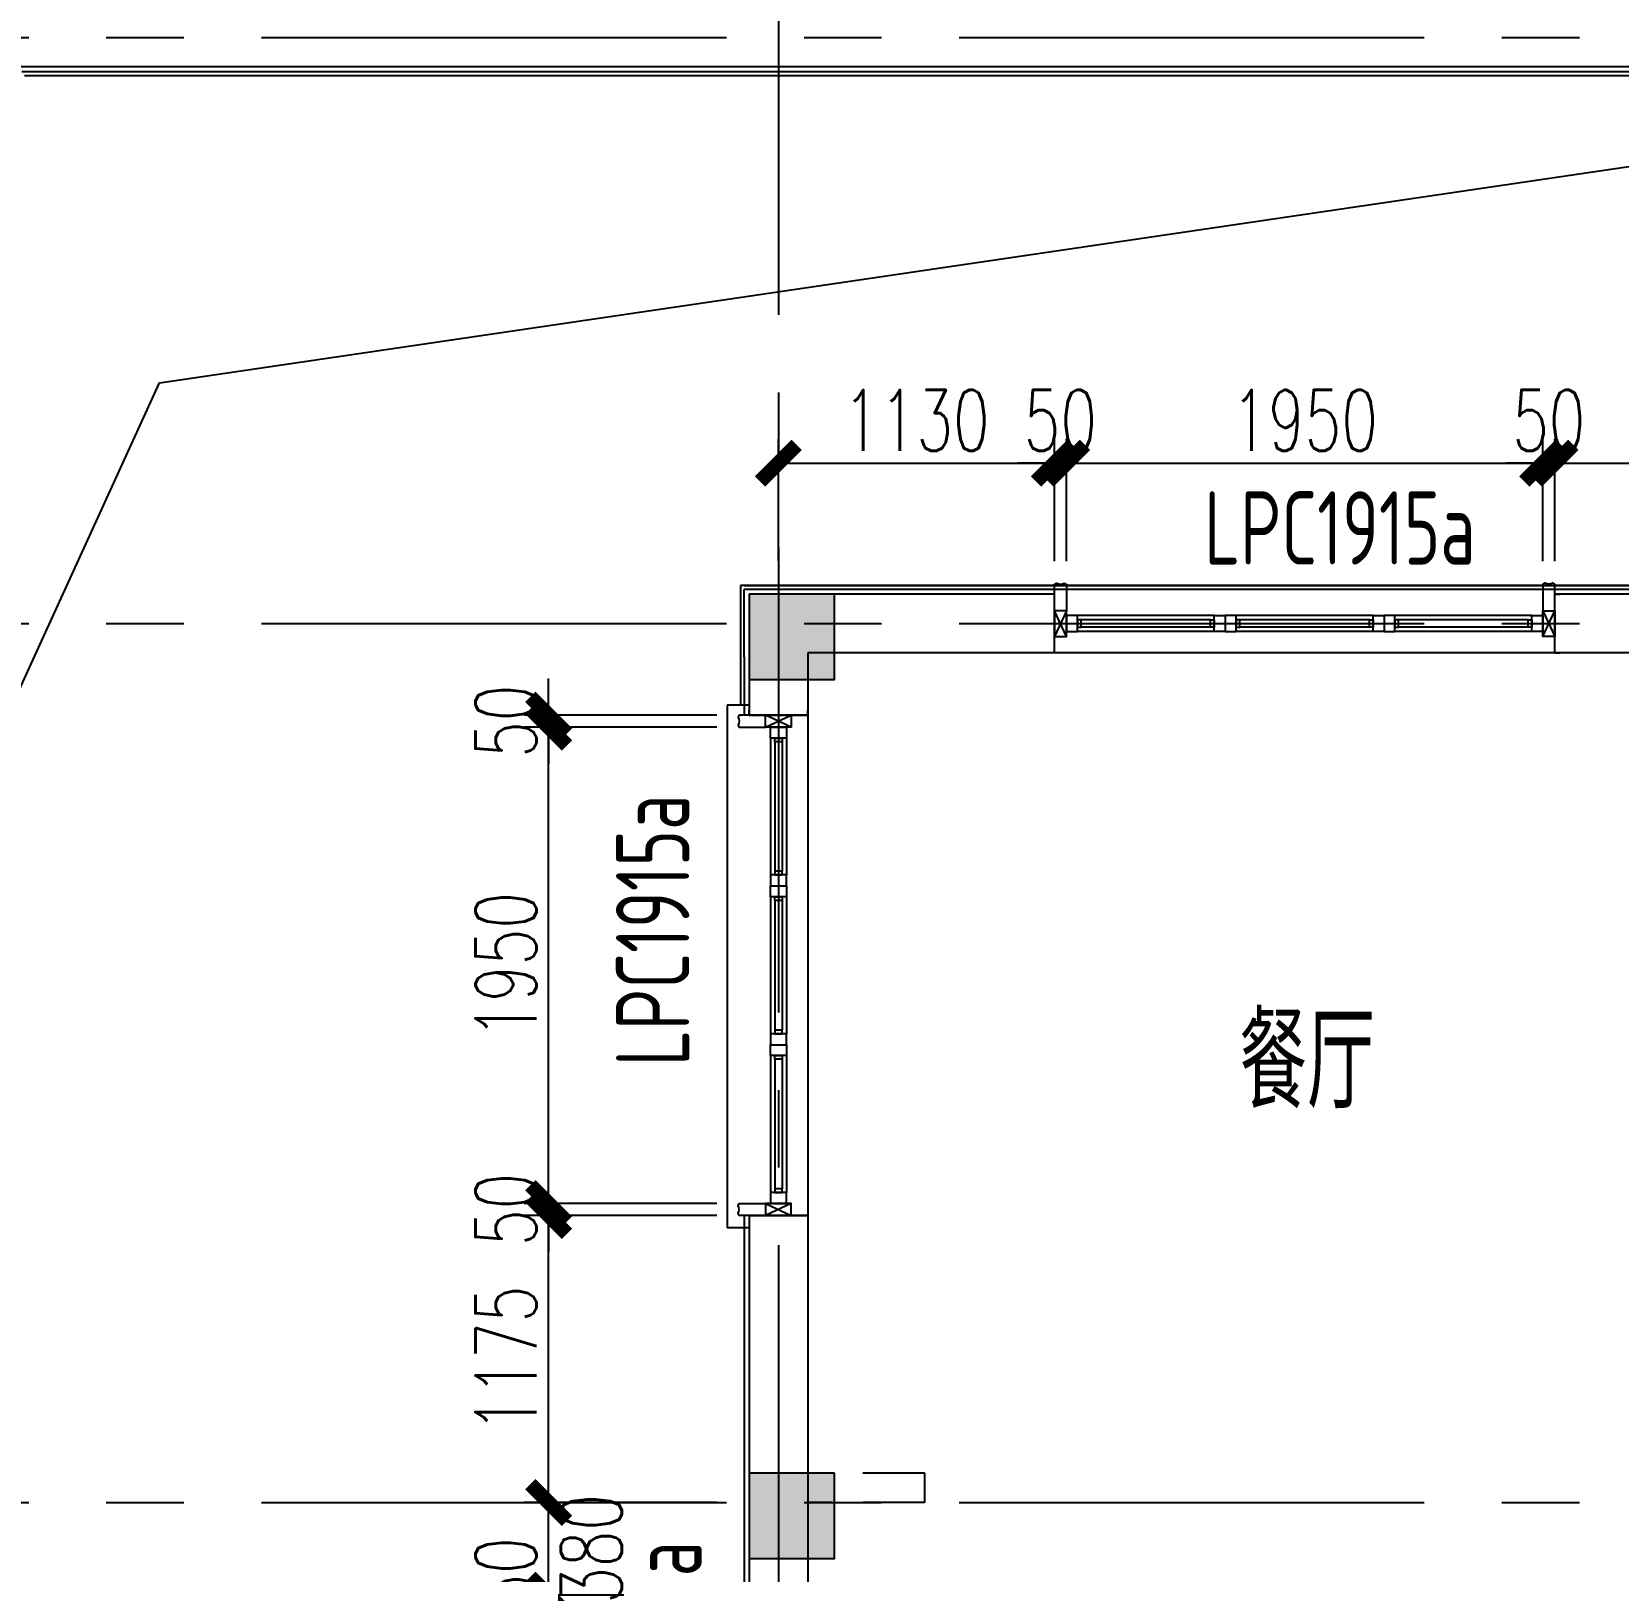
# Model space of a CAD drawing. Extents: x 296441 to 853063, y 459050 to 1117990.
# Drawn here: x 605641 to 612138, y 736231 to 742536 of the extents above; entities that cross this region are included whole.
import ezdxf

# ---------------------------------------------------------------- set-up
doc = ezdxf.new("R2010")
doc.units = 0
doc.header["$LTSCALE"] = 1000
doc.linetypes.add('14-GRID$0$CENTER2', pattern=[28.575, 19.05, -3.175, 3.175, -3.175])
doc.linetypes.add('E1-FL01$0$HIDDEN2', pattern=[4.7625, 3.175, -1.5875])
for name, color, linetype in [('0-COL', 50, 'Continuous'), ('0-COL-H1', 170, 'Continuous'), ('14-FL01-P$0$A-OVLK', 140, 'Continuous'), ('14-GRID$0$G-GRID', 9, '14-GRID$0$CENTER2'), ('14-PLAN-BS01-P$0$A-OVLK', 140, 'Continuous'), ('20-PLAN-FL01-P$0$A-HOLE', 211, 'Continuous'), ('20-PLAN-FL01-P$0$A-WALL', 1, 'Continuous'), ('20-PLAN-FL01-P$0$M3b-FL01$0$A-SECT-FNSH', 6, 'Continuous'), ('D-TEXT-FL01-mi$0$A-WIND-IDEN', 33, 'Continuous'), ('DZ-TEXT-FL01$0$A-ROOM-IDEN', 4, 'Continuous'), ('E-TEXT-BS01-MI-14$0$A-WIND-IDEN', 33, 'Continuous'), ('E1-FL01$0$A-WALL-INTR', 51, 'E1-FL01$0$HIDDEN2'), ('G-FL01$0$A-OVLK', 140, 'Continuous'), ('G-FL01$0$A-SECT-WIND', 155, 'Continuous'), ('G-FL01$0$A-SECT-WOOD', 17, 'Continuous'), ('G-FL01$0$A-WALL-FNSH', 6, 'Continuous'), ('menchuangtao1$0$A-DETL-STONE', 42, 'Continuous'), ('menchuangtao1$0$A-WALL', 1, 'Continuous'), ('menchuangtao1$0$A_CUR_FRAME', 112, 'Continuous'), ('WALL', 242, 'Continuous'), ('ZT0_默认图层-----PM、LM、DY、JD', 7, 'Continuous'), ('ZT1_Dim---标注---PM、LM、DY、JD', 252, 'Continuous')]:
    doc.layers.add(name, color=color, linetype=linetype)
doc.styles.get("Standard").update_dxf_attribs({"font": 'gbenor.shx', "bigfont": 'gbcbig.shx'})
doc.styles.add('ZT-DIMSTYLE', font='ROMANS.shx', dxfattribs={"width": 0.7, "bigfont": 'CHINESE.shx'})
doc.dimstyles.new('ZT-DIM100', dxfattribs={"dimscale": 100, "dimtxt": 2.5, "dimasz": 1.5, "dimexe": 1, "dimexo": 1, "dimgap": 0.5, "dimtad": 1, "dimdec": 0, "dimdsep": 46, "dimtxsty": 'ZT-DIMSTYLE', "dimblk": 'ARCHTICK', "dimcen": 2.5, "dimclrd": 175, "dimclre": 175, "dimclrt": 7, "dimazin": 2, "dimtfac": 1, "dimtix": 1, "dimtmove": 2, "dimatfit": 3, "dimfxl": 0, "dimarcsym": 0})

# ---------------------------------------------------------------- blocks, each defined once
blk = doc.blocks.new('menchuangtao1')
at = {"layer": 'menchuangtao1$0$A-DETL-STONE'}
blk.add_lwpolyline([(-10, -52.5), (-10, -159.2, -0.471625), (-15, -162.1, -0.528396), (-19.5, -164.7, 0.241692), (-50.5, -164.7, -0.528396), (-55, -162.1, -0.471625), (-60, -159.2), (-60, -52.5)], format="xyb", close=True, dxfattribs=at)
at = {"layer": 'menchuangtao1$0$A-WALL'}
for p, q in [((-10, 120), (-10, -120)), ((-10, 120), (10, 120)), ((-10, -120), (10, -120))]:
    blk.add_line(p, q, dxfattribs=at)
at = {"layer": 'menchuangtao1$0$A_CUR_FRAME'}
for p, q in [((-60, -52.5), (-10, 52.5)), ((-60, 52.5), (-10, -52.5))]:
    blk.add_line(p, q, dxfattribs=at)
blk.add_lwpolyline([(-10, -52.5), (-10, 52.5), (-60, 52.5), (-60, -52.5)], close=True, dxfattribs=at)
blk = doc.blocks.new('_ArchTick')
at = {"color": 0, "linetype": 'ByBlock', "const_width": 0.4}
blk.add_lwpolyline([(-0.5, -0.5), (0.5, 0.5)], dxfattribs=at)
blk = doc.blocks.new('*D838')
at = {"layer": 'Defpoints', "color": 0, "ltscale": 1000, "transparency": 16777216}
for p in [(607757.6, 739737.6), (608546, 739737.6, -27.1), (608546, 739687.6, -27.1)]:
    blk.add_point(p, dxfattribs=at)
at = {"layer": 'ZT1_Dim---标注---PM、LM、DY、JD', "color": 175, "linetype": 'ByBlock', "lineweight": -2, "ltscale": 1000, "transparency": 16777216}
for p, q in [((607757.6, 739737.6), (607757.6, 739887.6)), ((608446, 739737.6), (607657.6, 739737.6)), ((607757.6, 739687.6), (607757.6, 739737.6)), ((608446, 739687.6), (607657.6, 739687.6)), ((607757.6, 739687.6), (607757.6, 739537.6))]:
    blk.add_line(p, q, dxfattribs=at)
at = {"layer": 'ZT1_Dim---标注---PM、LM、DY、JD', "color": 175, "lineweight": -2, "ltscale": 1000, "transparency": 16777216, "xscale": 150, "yscale": 150, "zscale": 150}
for p, rotation in [((607757.6, 739737.6), 270), ((607757.6, 739687.6), 90)]:
    blk.add_blockref('_ArchTick', p, dxfattribs=dict(at, rotation=rotation))
at = {"layer": 'ZT1_Dim---标注---PM、LM、DY、JD', "color": 7, "ltscale": 1000, "transparency": 16777216, "insert": (607582.6, 739712.6), "char_height": 250, "attachment_point": 5, "rotation": 90, "style": 'ZT-DIMSTYLE'}
blk.add_mtext('50', dxfattribs=at)
blk = doc.blocks.new('*D839')
at = {"layer": 'Defpoints', "color": 0, "ltscale": 1000, "transparency": 16777216}
for p in [(607757.6, 739687.6), (608546, 739687.6, -27.1), (608546, 737737.6)]:
    blk.add_point(p, dxfattribs=at)
at = {"layer": 'ZT1_Dim---标注---PM、LM、DY、JD', "color": 175, "linetype": 'ByBlock', "lineweight": -2, "ltscale": 1000, "transparency": 16777216}
for p, q in [((608446, 739687.6), (607657.6, 739687.6)), ((607757.6, 737737.6), (607757.6, 739687.6)), ((608446, 737737.6), (607657.6, 737737.6))]:
    blk.add_line(p, q, dxfattribs=at)
at = {"layer": 'ZT1_Dim---标注---PM、LM、DY、JD', "color": 175, "lineweight": -2, "ltscale": 1000, "transparency": 16777216, "xscale": 150, "yscale": 150, "zscale": 150}
for p, rotation in [((607757.6, 739687.6), 90), ((607757.6, 737737.6), 270)]:
    blk.add_blockref('_ArchTick', p, dxfattribs=dict(at, rotation=rotation))
at = {"layer": 'ZT1_Dim---标注---PM、LM、DY、JD', "color": 7, "ltscale": 1000, "transparency": 16777216, "insert": (607582.6, 738712.6), "char_height": 250, "attachment_point": 5, "rotation": 90, "style": 'ZT-DIMSTYLE'}
blk.add_mtext('1950', dxfattribs=at)
blk = doc.blocks.new('*D840')
at = {"layer": 'Defpoints', "color": 0, "ltscale": 1000, "transparency": 16777216}
for p in [(607757.6, 737737.6), (608546, 737737.6), (608546, 737687.6)]:
    blk.add_point(p, dxfattribs=at)
at = {"layer": 'ZT1_Dim---标注---PM、LM、DY、JD', "color": 175, "linetype": 'ByBlock', "lineweight": -2, "ltscale": 1000, "transparency": 16777216}
for p, q in [((607757.6, 737737.6), (607757.6, 737887.6)), ((608446, 737737.6), (607657.6, 737737.6)), ((607757.6, 737687.6), (607757.6, 737737.6)), ((608446, 737687.6), (607657.6, 737687.6)), ((607757.6, 737687.6), (607757.6, 737537.6))]:
    blk.add_line(p, q, dxfattribs=at)
at = {"layer": 'ZT1_Dim---标注---PM、LM、DY、JD', "color": 175, "lineweight": -2, "ltscale": 1000, "transparency": 16777216, "xscale": 150, "yscale": 150, "zscale": 150}
for p, rotation in [((607757.6, 737737.6), 270), ((607757.6, 737687.6), 90)]:
    blk.add_blockref('_ArchTick', p, dxfattribs=dict(at, rotation=rotation))
at = {"layer": 'ZT1_Dim---标注---PM、LM、DY、JD', "color": 7, "ltscale": 1000, "transparency": 16777216, "insert": (607582.6, 737712.6), "char_height": 250, "attachment_point": 5, "rotation": 90, "style": 'ZT-DIMSTYLE'}
blk.add_mtext('50', dxfattribs=at)
blk = doc.blocks.new('*D841')
at = {"layer": 'Defpoints', "color": 0, "ltscale": 1000, "transparency": 16777216}
for p in [(607757.6, 737687.6), (608546, 737687.6), (608546, 736512.6)]:
    blk.add_point(p, dxfattribs=at)
at = {"layer": 'ZT1_Dim---标注---PM、LM、DY、JD', "color": 175, "linetype": 'ByBlock', "lineweight": -2, "ltscale": 1000, "transparency": 16777216}
for p, q in [((608446, 737687.6), (607657.6, 737687.6)), ((607757.6, 736512.6), (607757.6, 737687.6)), ((608446, 736512.6), (607657.6, 736512.6))]:
    blk.add_line(p, q, dxfattribs=at)
at = {"layer": 'ZT1_Dim---标注---PM、LM、DY、JD', "color": 175, "lineweight": -2, "ltscale": 1000, "transparency": 16777216, "xscale": 150, "yscale": 150, "zscale": 150}
for p, rotation in [((607757.6, 737687.6), 90), ((607757.6, 736512.6), 270)]:
    blk.add_blockref('_ArchTick', p, dxfattribs=dict(at, rotation=rotation))
at = {"layer": 'ZT1_Dim---标注---PM、LM、DY、JD', "color": 7, "ltscale": 1000, "transparency": 16777216, "insert": (607582.6, 737100.1), "char_height": 250, "attachment_point": 5, "rotation": 90, "style": 'ZT-DIMSTYLE'}
blk.add_mtext('1175', dxfattribs=at)
blk = doc.blocks.new('*D842')
at = {"layer": 'Defpoints', "color": 0, "ltscale": 1000, "transparency": 16777216}
for p in [(607757.6, 736512.6), (608546, 736512.6), (608546, 736132.6)]:
    blk.add_point(p, dxfattribs=at)
at = {"layer": 'ZT1_Dim---标注---PM、LM、DY、JD', "color": 175, "linetype": 'ByBlock', "lineweight": -2, "ltscale": 1000, "transparency": 16777216}
for p, q in [((608446, 736512.6), (607657.6, 736512.6)), ((607757.6, 736132.6), (607757.6, 736512.6)), ((608446, 736132.6), (607657.6, 736132.6))]:
    blk.add_line(p, q, dxfattribs=at)
at = {"layer": 'ZT1_Dim---标注---PM、LM、DY、JD', "color": 175, "lineweight": -2, "ltscale": 1000, "transparency": 16777216, "xscale": 150, "yscale": 150, "zscale": 150}
for p, rotation in [((607757.6, 736512.6), 90), ((607757.6, 736132.6), 270)]:
    blk.add_blockref('_ArchTick', p, dxfattribs=dict(at, rotation=rotation))
at = {"layer": 'ZT1_Dim---标注---PM、LM、DY、JD', "color": 7, "ltscale": 1000, "transparency": 16777216, "insert": (607932.6, 736322.6), "char_height": 250, "attachment_point": 5, "rotation": 90, "style": 'ZT-DIMSTYLE'}
blk.add_mtext('380', dxfattribs=at)
blk = doc.blocks.new('*D843')
at = {"layer": 'Defpoints', "color": 0, "ltscale": 1000, "transparency": 16777216}
for p in [(607757.6, 736132.6), (608546, 736132.6), (608546, 736082.6)]:
    blk.add_point(p, dxfattribs=at)
at = {"layer": 'ZT1_Dim---标注---PM、LM、DY、JD', "color": 175, "linetype": 'ByBlock', "lineweight": -2, "ltscale": 1000, "transparency": 16777216}
for p, q in [((607757.6, 736132.6), (607757.6, 736282.6)), ((608446, 736132.6), (607657.6, 736132.6)), ((608446, 736082.6), (607657.6, 736082.6)), ((607757.6, 736082.6), (607757.6, 736132.6)), ((607757.6, 736082.6), (607757.6, 735932.6))]:
    blk.add_line(p, q, dxfattribs=at)
at = {"layer": 'ZT1_Dim---标注---PM、LM、DY、JD', "color": 175, "lineweight": -2, "ltscale": 1000, "transparency": 16777216, "xscale": 150, "yscale": 150, "zscale": 150}
for p, rotation in [((607757.6, 736132.6), 270), ((607757.6, 736082.6), 90)]:
    blk.add_blockref('_ArchTick', p, dxfattribs=dict(at, rotation=rotation))
at = {"layer": 'ZT1_Dim---标注---PM、LM、DY、JD', "color": 7, "ltscale": 1000, "transparency": 16777216, "insert": (607582.6, 736220.1), "char_height": 250, "attachment_point": 5, "rotation": 90, "style": 'ZT-DIMSTYLE'}
blk.add_mtext('50', dxfattribs=at)
blk = doc.blocks.new('*D2386')
at = {"layer": 'Defpoints', "color": 0, "ltscale": 1000, "transparency": 16777216}
for p in [(4450, 656.9), (3180, 155), (4450, 155)]:
    blk.add_point(p, dxfattribs=at)
at = {"layer": 'ZT1_Dim---标注---PM、LM、DY、JD', "color": 175, "linetype": 'ByBlock', "lineweight": -2, "ltscale": 1000, "transparency": 16777216}
for p, q in [((3180, 255), (3180, 756.9)), ((4450, 255), (4450, 756.9)), ((3180, 656.9), (4450, 656.9))]:
    blk.add_line(p, q, dxfattribs=at)
at = {"layer": 'ZT1_Dim---标注---PM、LM、DY、JD', "color": 175, "lineweight": -2, "ltscale": 1000, "transparency": 16777216, "xscale": 150, "yscale": 150, "zscale": 150, "rotation": 180}
blk.add_blockref('_ArchTick', (3180, 656.9), dxfattribs=at)
at = {"layer": 'ZT1_Dim---标注---PM、LM、DY、JD', "color": 175, "lineweight": -2, "ltscale": 1000, "transparency": 16777216, "xscale": 150, "yscale": 150, "zscale": 150}
blk.add_blockref('_ArchTick', (4450, 656.9), dxfattribs=at)
at = {"layer": 'ZT1_Dim---标注---PM、LM、DY、JD', "color": 7, "ltscale": 1000, "transparency": 16777216, "insert": (3815, 831.9), "char_height": 250, "attachment_point": 5, "style": 'ZT-DIMSTYLE'}
blk.add_mtext('1270', dxfattribs=at)
blk = doc.blocks.new('*D2387')
at = {"layer": 'Defpoints', "color": 0, "ltscale": 1000, "transparency": 16777216}
for p in [(3180, 656.9), (3130, 155), (3180, 155)]:
    blk.add_point(p, dxfattribs=at)
at = {"layer": 'ZT1_Dim---标注---PM、LM、DY、JD', "color": 175, "linetype": 'ByBlock', "lineweight": -2, "ltscale": 1000, "transparency": 16777216}
for p, q in [((3130, 255), (3130, 756.9)), ((3180, 255), (3180, 756.9)), ((3130, 656.9), (2980, 656.9)), ((3130, 656.9), (3180, 656.9)), ((3180, 656.9), (3330, 656.9))]:
    blk.add_line(p, q, dxfattribs=at)
at = {"layer": 'ZT1_Dim---标注---PM、LM、DY、JD', "color": 175, "lineweight": -2, "ltscale": 1000, "transparency": 16777216, "xscale": 150, "yscale": 150, "zscale": 150}
blk.add_blockref('_ArchTick', (3130, 656.9), dxfattribs=at)
at = {"layer": 'ZT1_Dim---标注---PM、LM、DY、JD', "color": 175, "lineweight": -2, "ltscale": 1000, "transparency": 16777216, "xscale": 150, "yscale": 150, "zscale": 150, "rotation": 180}
blk.add_blockref('_ArchTick', (3180, 656.9), dxfattribs=at)
at = {"layer": 'ZT1_Dim---标注---PM、LM、DY、JD', "color": 7, "ltscale": 1000, "transparency": 16777216, "insert": (3155, 831.9), "char_height": 250, "attachment_point": 5, "style": 'ZT-DIMSTYLE'}
blk.add_mtext('50', dxfattribs=at)
blk = doc.blocks.new('*D2388')
at = {"layer": 'Defpoints', "color": 0, "ltscale": 1000, "transparency": 16777216}
for p in [(3130, 656.9), (1180, 155), (3130, 155)]:
    blk.add_point(p, dxfattribs=at)
at = {"layer": 'ZT1_Dim---标注---PM、LM、DY、JD', "color": 175, "linetype": 'ByBlock', "lineweight": -2, "ltscale": 1000, "transparency": 16777216}
for p, q in [((1180, 255), (1180, 756.9)), ((3130, 255), (3130, 756.9)), ((1180, 656.9), (3130, 656.9))]:
    blk.add_line(p, q, dxfattribs=at)
at = {"layer": 'ZT1_Dim---标注---PM、LM、DY、JD', "color": 175, "lineweight": -2, "ltscale": 1000, "transparency": 16777216, "xscale": 150, "yscale": 150, "zscale": 150, "rotation": 180}
blk.add_blockref('_ArchTick', (1180, 656.9), dxfattribs=at)
at = {"layer": 'ZT1_Dim---标注---PM、LM、DY、JD', "color": 175, "lineweight": -2, "ltscale": 1000, "transparency": 16777216, "xscale": 150, "yscale": 150, "zscale": 150}
blk.add_blockref('_ArchTick', (3130, 656.9), dxfattribs=at)
at = {"layer": 'ZT1_Dim---标注---PM、LM、DY、JD', "color": 7, "ltscale": 1000, "transparency": 16777216, "insert": (2155, 831.9), "char_height": 250, "attachment_point": 5, "style": 'ZT-DIMSTYLE'}
blk.add_mtext('1950', dxfattribs=at)
blk = doc.blocks.new('*D2389')
at = {"layer": 'Defpoints', "color": 0, "ltscale": 1000, "transparency": 16777216}
for p in [(1180, 656.9), (1130, 155, -27), (1180, 155)]:
    blk.add_point(p, dxfattribs=at)
at = {"layer": 'ZT1_Dim---标注---PM、LM、DY、JD', "color": 175, "linetype": 'ByBlock', "lineweight": -2, "ltscale": 1000, "transparency": 16777216}
for p, q in [((1130, 255), (1130, 756.9)), ((1180, 255), (1180, 756.9)), ((1130, 656.9), (980, 656.9)), ((1130, 656.9), (1180, 656.9)), ((1180, 656.9), (1330, 656.9))]:
    blk.add_line(p, q, dxfattribs=at)
at = {"layer": 'ZT1_Dim---标注---PM、LM、DY、JD', "color": 175, "lineweight": -2, "ltscale": 1000, "transparency": 16777216, "xscale": 150, "yscale": 150, "zscale": 150}
blk.add_blockref('_ArchTick', (1130, 656.9), dxfattribs=at)
at = {"layer": 'ZT1_Dim---标注---PM、LM、DY、JD', "color": 175, "lineweight": -2, "ltscale": 1000, "transparency": 16777216, "xscale": 150, "yscale": 150, "zscale": 150, "rotation": 180}
blk.add_blockref('_ArchTick', (1180, 656.9), dxfattribs=at)
at = {"layer": 'ZT1_Dim---标注---PM、LM、DY、JD', "color": 7, "ltscale": 1000, "transparency": 16777216, "insert": (1155, 831.9), "char_height": 250, "attachment_point": 5, "style": 'ZT-DIMSTYLE'}
blk.add_mtext('50', dxfattribs=at)
blk = doc.blocks.new('*D2390')
at = {"layer": 'Defpoints', "color": 0, "ltscale": 1000, "transparency": 16777216}
for p in [(1130, 656.9), (0, 155), (1130, 155, -27)]:
    blk.add_point(p, dxfattribs=at)
at = {"layer": 'ZT1_Dim---标注---PM、LM、DY、JD', "color": 175, "linetype": 'ByBlock', "lineweight": -2, "ltscale": 1000, "transparency": 16777216}
for p, q in [((0, 255), (0, 756.9)), ((1130, 255), (1130, 756.9)), ((0, 656.9), (1130, 656.9))]:
    blk.add_line(p, q, dxfattribs=at)
at = {"layer": 'ZT1_Dim---标注---PM、LM、DY、JD', "color": 175, "lineweight": -2, "ltscale": 1000, "transparency": 16777216, "xscale": 150, "yscale": 150, "zscale": 150, "rotation": 180}
blk.add_blockref('_ArchTick', (0, 656.9), dxfattribs=at)
at = {"layer": 'ZT1_Dim---标注---PM、LM、DY、JD', "color": 175, "lineweight": -2, "ltscale": 1000, "transparency": 16777216, "xscale": 150, "yscale": 150, "zscale": 150}
blk.add_blockref('_ArchTick', (1130, 656.9), dxfattribs=at)
at = {"layer": 'ZT1_Dim---标注---PM、LM、DY、JD', "color": 7, "ltscale": 1000, "transparency": 16777216, "insert": (565, 831.9), "char_height": 250, "attachment_point": 5, "style": 'ZT-DIMSTYLE'}
blk.add_mtext('1130', dxfattribs=at)
blk = doc.blocks.new('A$C38AD7E8D')
at = {"layer": '0-COL', "color": 6}
for points in [[(231.4, 118.6), (-118.6, 118.6), (-118.6, -231.4), (231.4, -231.4)], [(231.4, -3481.4), (-118.6, -3481.4), (-118.6, -3831.4), (231.4, -3831.4)]]:
    blk.add_lwpolyline(points, close=True, dxfattribs=at)
at = {"layer": '0-COL-H1', "color": 254}
for points in [[(-118.6, -231.4), (-118.6, 118.6), (231.4, -231.4), (231.4, 118.6)], [(-118.6, -3831.4), (-118.6, -3481.4), (231.4, -3831.4), (231.4, -3481.4)]]:
    blk.add_solid(points, dxfattribs=at)
blk = doc.blocks.new('A$C6D0A5408')
at = {"layer": 'G-FL01$0$A-SECT-WIND', "extrusion": (4.5439e-05, -1.6694e-20, 1)}
for p, q in [((1785, 32.5, -15.4), (1225, 32.5, -15.4)), ((1770, 15, -15.4), (1240, 15, -15.4)), ((2435, 32.5, -15.4), (1875, 32.5, -15.4)), ((2420, 15, -15.4), (1890, 15, -15.4)), ((3085, 32.5, -15.4), (2525, 32.5, -15.4)), ((3070, 15, -15.4), (2540, 15, -15.4)), ((1785, -32.5, -15.4), (1225, -32.5, -15.4)), ((1770, -15, -15.4), (1240, -15, -15.4)), ((2435, -32.5, -15.4), (1875, -32.5, -15.4)), ((2420, -15, -15.4), (1890, -15, -15.4)), ((3085, -32.5, -15.4), (2525, -32.5, -15.4)), ((3070, -15, -15.4), (2540, -15, -15.4))]:
    blk.add_line(p, q, dxfattribs=at)
at = {"layer": 'G-FL01$0$A-SECT-WOOD', "extrusion": (4.5439e-05, -1.6694e-20, 1), "elevation": -0.6}
for points in [[(1180, -32.5), (1225, -32.5), (1225, 32.5), (1180, 32.5)], [(1240, -15), (1240, 15), (1225, 15), (1225, -15)], [(1770, -15), (1770, 15), (1785, 15), (1785, -15)], [(1830, -32.5), (1785, -32.5), (1785, 32.5), (1830, 32.5)], [(1830, -32.5), (1875, -32.5), (1875, 32.5), (1830, 32.5)], [(1890, -15), (1890, 15), (1875, 15), (1875, -15)], [(2420, -15), (2420, 15), (2435, 15), (2435, -15)], [(2480, -32.5), (2435, -32.5), (2435, 32.5), (2480, 32.5)], [(2480, -32.5), (2525, -32.5), (2525, 32.5), (2480, 32.5)], [(2540, -15), (2540, 15), (2525, 15), (2525, -15)], [(3070, -15), (3070, 15), (3085, 15), (3085, -15)], [(3130, -32.5), (3085, -32.5), (3085, 32.5), (3130, 32.5)]]:
    blk.add_lwpolyline(points, close=True, dxfattribs=at)
at = {"extrusion": (4.5439e-05, -1.91306e-19, 1), "rotation": 180.0000000207459}
blk.add_blockref('menchuangtao1', (1120, 0, -26.9), dxfattribs=at)
at = {"extrusion": (-4.5439e-05, 1.51233e-20, -1), "zscale": -1, "rotation": 179.9999999792539}
blk.add_blockref('menchuangtao1', (-3190, 0, 26.9), dxfattribs=at)
at = {"layer": 'E-TEXT-BS01-MI-14$0$A-WIND-IDEN', "color": 2, "width": 0.8}
blk.add_text('LPC1915a', height=300, dxfattribs=at).set_placement((1743.8, 241.5))
at = {"layer": 'ZT1_Dim---标注---PM、LM、DY、JD', "ltscale": 1000}
for base, p1, p2, picture, middle in [((1130, 656.9), (0, 155), (1130, 155, -27), '*D2390', (565, 831.9)), ((1180, 656.9), (1130, 155, -27), (1180, 155), '*D2389', (1155, 831.9)), ((3130, 656.9), (1180, 155), (3130, 155), '*D2388', (2155, 831.9)), ((3180, 656.9), (3130, 155), (3180, 155), '*D2387', (3155, 831.9)), ((4450, 656.9), (3180, 155), (4450, 155), '*D2386', (3815, 831.9))]:
    dim = blk.add_linear_dim(base=base, p1=p1, p2=p2, dimstyle='ZT-DIM100', dxfattribs=at)
    dim.commit()
    dim.dimension.update_dxf_attribs({"geometry": picture, "text_midpoint": middle})

msp = doc.modelspace()

# ---------------------------------------------------------------- linework, layer by layer
at = {"layer": '14-FL01-P$0$A-OVLK'}
msp.add_line((614713.4, 740267.6, -15.4), (608558.5, 740267.6, -15.4), dxfattribs=at)
at = {"layer": '14-GRID$0$G-GRID', "color": 8, "ltscale": 0.1}
for p, q in [((608698.5, 748996.4), (608698.5, 716237.9)), ((595151, 742512.6), (615898.5, 742512.6)), ((595151, 740112.6), (674432.5, 740112.6)), ((595151, 736512.6), (620098.5, 736512.6))]:
    msp.add_line(p, q, dxfattribs=at)
at = {"layer": '14-PLAN-BS01-P$0$A-OVLK'}
for p, q in [((605610.8, 742357.6), (614713.4, 742357.6)), ((608543.4, 740267.7), (608543.4, 739777.6, -15.4)), ((614713.4, 740267.7), (608543.4, 740267.7))]:
    msp.add_line(p, q, dxfattribs=at)
at = {"layer": '20-PLAN-FL01-P$0$A-HOLE'}
msp.add_lwpolyline([(601795.4, 731532.6), (606164.4, 741098.4), (614713.4, 742357.6)], dxfattribs=at)
at = {"layer": '20-PLAN-FL01-P$0$A-WALL', "color": 1}
msp.add_line((614748.5, 742392.6), (605586, 742392.6), dxfattribs=at)
at = {"layer": '20-PLAN-FL01-P$0$M3b-FL01$0$A-SECT-FNSH'}
for p, q in [((614728.5, 742372.6), (605600.1, 742372.6)), ((608558.5, 739975.1, -15.4), (608558.5, 740252.6, -15.4))]:
    msp.add_line(p, q, dxfattribs=at)
at = {"layer": 'E1-FL01$0$A-WALL-INTR', "ltscale": 0.08, "extrusion": (8.34702e-21, 4.5439e-05, 1)}
for p, q in [((609298.5, 736632.6, -15.4), (608818.5, 736632.6, -15.4)), ((609298.5, 736512.6, -15.4), (609298.5, 736632.6, -15.4)), ((609298.5, 736512.6, -15.4), (608818.5, 736512.6, -15.4))]:
    msp.add_line(p, q, dxfattribs=at)
at = {"layer": 'G-FL01$0$A-OVLK', "extrusion": (8.34702e-21, 4.5439e-05, 1)}
for p, q in [((608488.5, 739777.6, -15.4), (608488.5, 737637.6, -15.4)), ((608578.5, 739777.6, -15.4), (608488.5, 739777.6, -15.4)), ((608818.5, 739737.6, -15.4), (608818.5, 737677.6, -15.4)), ((608578.5, 737637.6, -15.4), (608488.5, 737637.6, -15.4))]:
    msp.add_line(p, q, dxfattribs=at)
at = {"layer": 'G-FL01$0$A-SECT-WIND', "extrusion": (8.34702e-21, 4.5439e-05, 1)}
for p, q in [((608666, 739642.6, -15.4), (608666, 739082.6, -15.4)), ((608683.5, 739627.6, -15.4), (608683.5, 739097.6, -15.4)), ((608713.5, 739627.6, -15.4), (608713.5, 739097.6, -15.4)), ((608731, 739642.6, -15.4), (608731, 739082.6, -15.4)), ((608666, 738992.6, -15.4), (608666, 738432.6, -15.4)), ((608683.5, 738977.6, -15.4), (608683.5, 738447.6, -15.4)), ((608713.5, 738977.6, -15.4), (608713.5, 738447.6, -15.4)), ((608731, 738992.6, -15.4), (608731, 738432.6, -15.4)), ((608666, 738342.6, -15.4), (608666, 737782.6, -15.4)), ((608683.5, 738327.6, -15.4), (608683.5, 737797.6, -15.4)), ((608713.5, 738327.6, -15.4), (608713.5, 737797.6, -15.4)), ((608731, 738342.6, -15.4), (608731, 737782.6, -15.4))]:
    msp.add_line(p, q, dxfattribs=at)
at = {"layer": 'G-FL01$0$A-SECT-WOOD', "extrusion": (8.34702e-21, 4.5439e-05, 1), "elevation": 32.8}
for points in [[(608731, 739687.6), (608731, 739642.6), (608666, 739642.6), (608666, 739687.6)], [(608713.5, 739627.6), (608683.5, 739627.6), (608683.5, 739642.6), (608713.5, 739642.6)], [(608731, 739037.6), (608731, 739082.6), (608666, 739082.6), (608666, 739037.6)], [(608713.5, 739097.6), (608683.5, 739097.6), (608683.5, 739082.6), (608713.5, 739082.6)], [(608731, 739037.6), (608731, 738992.6), (608666, 738992.6), (608666, 739037.6)], [(608713.5, 738977.6), (608683.5, 738977.6), (608683.5, 738992.6), (608713.5, 738992.6)], [(608731, 738387.6), (608731, 738432.6), (608666, 738432.6), (608666, 738387.6)], [(608713.5, 738447.6), (608683.5, 738447.6), (608683.5, 738432.6), (608713.5, 738432.6)], [(608731, 738387.6), (608731, 738342.6), (608666, 738342.6), (608666, 738387.6)], [(608713.5, 738327.6), (608683.5, 738327.6), (608683.5, 738342.6), (608713.5, 738342.6)], [(608731, 737737.6), (608731, 737782.6), (608666, 737782.6), (608666, 737737.6)], [(608713.5, 737797.6), (608683.5, 737797.6), (608683.5, 737782.6), (608713.5, 737782.6)]]:
    msp.add_lwpolyline(points, close=True, dxfattribs=at)
at = {"layer": 'G-FL01$0$A-WALL-FNSH'}
for p, q in [((614728.5, 740252.6, -15.4), (608558.5, 740252.6, -15.4)), ((608558.5, 739975.1, -15.4), (608558.5, 739737.6, -15.4)), ((608558.5, 737687.6, -15.4), (608558.5, 736132.6, -15.4))]:
    msp.add_line(p, q, dxfattribs=at)
at = {"layer": 'WALL', "extrusion": (8.34702e-21, 4.5439e-05, 1)}
for p, q in [((608578.5, 740232.6, -15.4), (608578.5, 739737.6, -15.4)), ((609828.5, 740232.6, -15.4), (608578.5, 740232.6, -15.4)), ((613148.5, 740232.6, -15.4), (611878.5, 740232.6, -15.4)), ((608818.5, 739992.6, -15.4), (608818.5, 739737.6, -15.4)), ((615778.5, 739992.6, -15.4), (608818.5, 739992.6, -15.4)), ((608558.5, 737687.6, -15.4), (608558.5, 736132.6, -15.4)), ((608578.5, 737687.6, -15.4), (608578.5, 736132.6, -15.4)), ((608818.5, 737687.6, -15.4), (608818.5, 736132.6, -15.4))]:
    msp.add_line(p, q, dxfattribs=at)
at = {"layer": 'WALL'}
for p, q in [((608578.5, 739737.6, -15.4), (608818.5, 739737.6, -15.4)), ((608578.5, 737687.6, -15.4), (608818.5, 737687.6, -15.4))]:
    msp.add_line(p, q, dxfattribs=at)

# ---------------------------------------------------------------- block references
msp.add_blockref('A$C38AD7E8D', (608697, 740114.1, -13.6))
at = {"extrusion": (-6.77626e-21, -4.5439e-05, -1), "zscale": -1, "rotation": 89.99999997925393}
msp.add_blockref('menchuangtao1', (-608698.5, 739747.6, -6.6), dxfattribs=at)
at = {"extrusion": (1.96512e-19, 4.5439e-05, 1), "rotation": 270.000000020746}
msp.add_blockref('menchuangtao1', (608698.5, 737677.6, 6.6), dxfattribs=at)
at = {"layer": 'ZT0_默认图层-----PM、LM、DY、JD', "ltscale": 1000}
msp.add_blockref('A$C6D0A5408', (608698.5, 740112.6), dxfattribs=at)

# ---------------------------------------------------------------- texts
at = {"layer": 'D-TEXT-FL01-mi$0$A-WIND-IDEN', "color": 2, "width": 0.8}
msp.add_text('LPC0619a', height=300, rotation=90, dxfattribs=at).set_placement((608384, 735205.7))
at = {"layer": 'DZ-TEXT-FL01$0$A-ROOM-IDEN'}
msp.add_text('餐厅', height=385.82, dxfattribs=at).set_placement((610585.6, 738126.1))
at = {"layer": 'E-TEXT-BS01-MI-14$0$A-WIND-IDEN', "color": 2, "width": 0.8}
msp.add_text('LPC1915a', height=300, rotation=90, dxfattribs=at).set_placement((608333.4, 738300.7))

# ---------------------------------------------------------------- dimensions: what is measured, and where the dimension line sits
at = {"layer": 'ZT1_Dim---标注---PM、LM、DY、JD', "ltscale": 1000}
for base, p1, p2, picture, middle in [((607757.6, 739737.6), (608546, 739687.6, -27.1), (608546, 739737.6, -27.1), '*D838', (607582.6, 739712.6)), ((607757.6, 739687.6), (608546, 737737.6), (608546, 739687.6, -27.1), '*D839', (607582.6, 738712.6)), ((607757.6, 737737.6), (608546, 737687.6), (608546, 737737.6), '*D840', (607582.6, 737712.6)), ((607757.6, 737687.6), (608546, 736512.6), (608546, 737687.6), '*D841', (607582.6, 737100.1))]:
    dim = msp.add_linear_dim(base=base, p1=p1, p2=p2, angle=90, dimstyle='ZT-DIM100', dxfattribs=at)
    dim.commit()
    dim.dimension.update_dxf_attribs({"geometry": picture, "text_midpoint": middle})
for base, p1, p2, picture, middle in [((607757.6, 736512.6), (608546, 736132.6), (608546, 736512.6), '*D842', (607932.6, 736322.6)), ((607757.6, 736132.6), (608546, 736082.6), (608546, 736132.6), '*D843', (607582.6, 736220.1))]:
    dim = msp.add_linear_dim(base=base, p1=p1, p2=p2, angle=90, dimstyle='ZT-DIM100', dxfattribs=at)
    dim.commit()
    dim.dimension.update_dxf_attribs({"geometry": picture, "text_midpoint": middle, "dimtype": 160})

doc.saveas('drawing.dxf')
